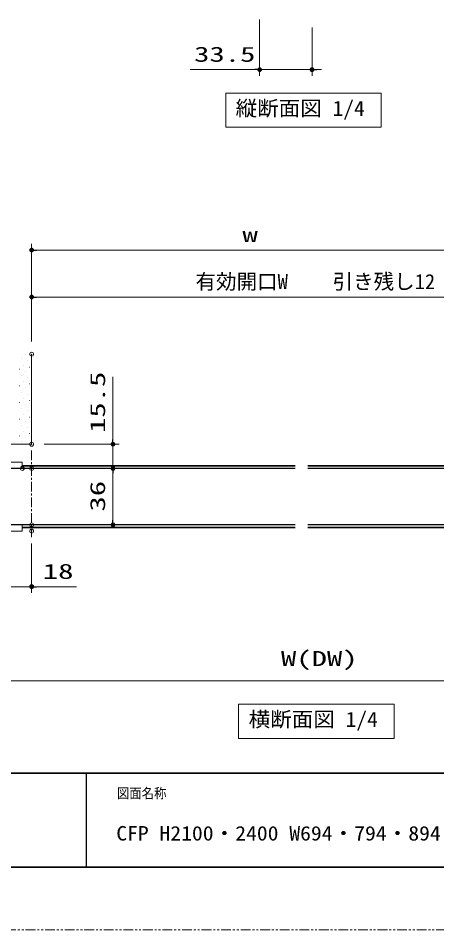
# Model space of a CAD drawing. Units: millimetres, scale not verified. Extents: x -1306 to 1306, y -607 to 607.
# Drawn here: x -936 to -669, y -594 to -12 of the extents above; entities that cross this region are included whole.
import ezdxf
from ezdxf.enums import TextEntityAlignment as Align

# ---------------------------------------------------------------- set-up
doc = ezdxf.new("R2010")
doc.units = ezdxf.units.MM
doc.header["$LTSCALE"] = 5
doc.header["$PDMODE"] = 32
doc.header["$PDSIZE"] = 2.5
doc.linetypes.add('USER2', pattern=[2.5, 1.25, -0.25, 0.25, -0.25, 0.25, -0.25])
doc.linetypes.add('USER3', pattern=[2, 1.25, -0.25, 0.25, -0.25])
for name, color, linetype, lineweight in [('0-1_線(黄)', 2, 'Continuous', 15), ('0-3_ハッチング', 6, 'Continuous', 9), ('0-4_線(白)', 7, 'Continuous', 30), ('0-5_線(水)', 4, 'Continuous', 9), ('0-6_寸法線', 3, 'Continuous', 13), ('0-7_0', 3, 'Continuous', 25), ('0-8_DEFPOINTS', 7, 'Continuous', 5), ('0-9_陰線', 1, 'USER2', 9), ('0-A_中心線', 3, 'USER3', 9), ('0-E_図面枠', 7, 'Continuous', 35)]:
    doc.layers.add(name, color=color, linetype=linetype, lineweight=lineweight)
doc.styles.add('ＭＳ ゴシック', font='')
doc.styles.get('ＭＳ ゴシック').set_extended_font_data('MS Gothic')

# ---------------------------------------------------------------- blocks, each defined once
blk = doc.blocks.new('_DOT')
at = {"layer": '0-7_0'}
blk.add_line((-2.5, 0), (-5, 0), dxfattribs=at)
for points in [[(0, 0), (-2.5, 0), (-2.48, 0.313)], [(0, 0), (-2.48, -0.313), (-2.5, 0)], [(0, 0), (-2.48, 0.313), (-2.421, 0.622)], [(0, 0), (-2.421, -0.622), (-2.48, -0.313)], [(0, 0), (-2.421, 0.622), (-2.324, 0.92)], [(0, 0), (-2.324, -0.92), (-2.421, -0.622)], [(0, 0), (-2.324, 0.92), (-2.191, 1.204)], [(0, 0), (-2.191, -1.204), (-2.324, -0.92)], [(0, 0), (-2.191, 1.204), (-2.023, 1.469)], [(0, 0), (-2.023, -1.469), (-2.191, -1.204)], [(0, 0), (-2.023, 1.469), (-1.822, 1.711)], [(0, 0), (-1.822, -1.711), (-2.023, -1.469)], [(0, 0), (-1.822, 1.711), (-1.594, 1.926)], [(0, 0), (-1.594, -1.926), (-1.822, -1.711)], [(0, 0), (-1.594, 1.926), (-1.34, 2.111)], [(0, 0), (-1.34, -2.111), (-1.594, -1.926)], [(0, 0), (-1.34, 2.111), (-1.064, 2.262)], [(0, 0), (-1.064, -2.262), (-1.34, -2.111)], [(0, 0), (-1.064, 2.262), (-0.773, 2.378)], [(0, 0), (-0.773, -2.378), (-1.064, -2.262)], [(0, 0), (-0.773, 2.378), (-0.468, 2.456)], [(0, 0), (-0.468, -2.456), (-0.773, -2.378)], [(0, 0), (-0.468, 2.456), (-0.157, 2.495)], [(0, 0), (-0.157, -2.495), (-0.468, -2.456)], [(0, 0), (-0.157, 2.495), (0.157, 2.495)], [(0, 0), (0.157, -2.495), (-0.157, -2.495)], [(0, 0), (0.157, 2.495), (0.468, 2.456)], [(0, 0), (0.468, 2.456), (0.773, 2.378)], [(0, 0), (0.773, 2.378), (1.064, 2.262)], [(0, 0), (1.064, 2.262), (1.34, 2.111)], [(0, 0), (1.34, 2.111), (1.594, 1.926)], [(0, 0), (1.594, 1.926), (1.822, 1.711)], [(0, 0), (1.822, 1.711), (2.023, 1.469)], [(0, 0), (2.023, 1.469), (2.191, 1.204)], [(0, 0), (2.191, 1.204), (2.324, 0.92)], [(0, 0), (2.324, 0.92), (2.421, 0.622)], [(0, 0), (2.421, 0.622), (2.48, 0.313)], [(0, 0), (2.48, 0.313), (2.5, 0)], [(0, 0), (0.468, -2.456), (0.157, -2.495)], [(0, 0), (0.773, -2.378), (0.468, -2.456)], [(0, 0), (1.064, -2.262), (0.773, -2.378)], [(0, 0), (1.34, -2.111), (1.064, -2.262)], [(0, 0), (1.594, -1.926), (1.34, -2.111)], [(0, 0), (1.822, -1.711), (1.594, -1.926)], [(0, 0), (2.023, -1.469), (1.822, -1.711)], [(0, 0), (2.191, -1.204), (2.023, -1.469)], [(0, 0), (2.324, -0.92), (2.191, -1.204)], [(0, 0), (2.421, -0.622), (2.324, -0.92)], [(0, 0), (2.48, -0.313), (2.421, -0.622)], [(0, 0), (2.5, 0), (2.48, -0.313)]]:
    blk.add_solid(points, dxfattribs=at)

msp = doc.modelspace()

# ---------------------------------------------------------------- linework, layer by layer
at = {"layer": '0-1_線(黄)'}
for q in [(-927.867, -226.388), (-1024.205, -283.888)]:
    msp.add_line((-927.867, -283.888), q, dxfattribs=at)
for points in [[(-803.728, -59.684), (-704.393, -59.684), (-704.393, -81.518), (-803.728, -81.518)], [(-795.718, -449.91), (-696.012, -449.91), (-696.012, -471.745), (-795.718, -471.745)]]:
    msp.add_lwpolyline(points, close=True, dxfattribs=at)
at = {"layer": '0-3_ハッチング'}
for p, q in [((-931.812, -226.753), (-931.762, -226.753)), ((-934.464, -229.405), (-934.414, -229.405)), ((-930.486, -230.73), (-930.436, -230.73)), ((-935.79, -236.034), (-935.74, -236.034)), ((-933.138, -233.382), (-933.088, -233.382)), ((-931.812, -237.36), (-931.762, -237.36)), ((-929.161, -234.708), (-929.111, -234.708)), ((-934.464, -240.011), (-934.414, -240.011)), ((-933.138, -243.989), (-933.088, -243.989)), ((-930.486, -241.337), (-930.436, -241.337)), ((-935.79, -246.64), (-935.74, -246.64)), ((-931.812, -247.966), (-931.762, -247.966)), ((-929.161, -245.314), (-929.111, -245.314)), ((-934.464, -250.618), (-934.414, -250.618)), ((-933.138, -254.595), (-933.088, -254.595)), ((-930.486, -251.944), (-930.436, -251.944)), ((-929.161, -255.921), (-929.111, -255.921)), ((-935.79, -257.247), (-935.74, -257.247)), ((-934.464, -261.224), (-934.414, -261.224)), ((-931.812, -258.573), (-931.762, -258.573)), ((-933.138, -265.202), (-933.088, -265.202)), ((-930.486, -262.55), (-930.436, -262.55)), ((-929.161, -266.528), (-929.111, -266.528)), ((-935.79, -267.853), (-935.74, -267.853)), ((-934.464, -271.831), (-934.414, -271.831)), ((-931.812, -269.179), (-931.762, -269.179)), ((-930.486, -273.157), (-930.436, -273.157)), ((-935.79, -278.46), (-935.74, -278.46)), ((-933.138, -275.808), (-933.088, -275.808)), ((-929.161, -277.134), (-929.111, -277.134)), ((-934.464, -282.438), (-934.414, -282.438)), ((-931.812, -279.786), (-931.762, -279.786)), ((-930.486, -283.763), (-930.436, -283.763))]:
    msp.add_line(p, q, dxfattribs=at)
at = {"layer": '0-4_線(白)'}
for p, q in [((-759.365, -299.388), (-945.867, -299.388)), ((-545.863, -299.388), (-751.365, -299.388)), ((-759.365, -335.388), (-945.867, -335.388)), ((-545.863, -335.388), (-751.365, -335.388))]:
    msp.add_line(p, q, dxfattribs=at)
at = {"layer": '0-5_線(水)'}
for p, q in [((-973.367, -295.388), (-933.867, -295.388)), ((-933.867, -295.388), (-933.867, -299.388)), ((-759.365, -297.388), (-933.867, -297.388)), ((-933.867, -297.888), (-759.365, -297.888)), ((-614.827, -297.388), (-751.365, -297.388)), ((-439.868, -297.888), (-751.365, -297.888)), ((-933.867, -339.388), (-933.867, -335.388)), ((-933.867, -336.888), (-759.365, -336.888)), ((-759.365, -337.388), (-933.867, -337.388)), ((-439.868, -336.888), (-751.365, -336.888)), ((-439.868, -337.388), (-751.365, -337.388)), ((-973.367, -339.388), (-933.867, -339.388)), ((-933.867, -339.388), (-935.867, -339.388))]:
    msp.add_line(p, q, dxfattribs=at)
at = {"layer": '0-6_寸法線'}
for p, q in [((-782.104, -12.684), (-782.104, -48.684)), ((-748.604, -17.745), (-748.604, -48.684)), ((-785.104, -44.684), (-826.58, -44.684)), ((-748.604, -44.684), (-782.104, -44.684)), ((-745.604, -44.684), (-742.604, -44.684)), ((-927.867, -218.388), (-927.867, -155.888)), ((-924.867, -159.888), (-650.867, -159.888)), ((-927.867, -218.388), (-927.867, -185.888)), ((-924.867, -189.888), (-662.867, -189.888)), ((-662.867, -189.888), (-739.486, -189.888)), ((-875.867, -280.888), (-875.867, -240.84)), ((-919.867, -283.888), (-871.867, -283.888)), ((-875.867, -299.388), (-875.867, -283.888)), ((-925.867, -299.388), (-871.867, -299.388)), ((-919.867, -299.388), (-871.867, -299.388)), ((-875.867, -302.388), (-875.867, -332.388)), ((-875.867, -302.388), (-875.867, -305.388)), ((-919.867, -335.388), (-871.867, -335.388)), ((-927.867, -347.388), (-927.867, -378.91)), ((-945.867, -374.91), (-927.867, -374.91)), ((-924.867, -374.91), (-899.105, -374.91)), ((-942.867, -434.91), (-548.863, -434.91))]:
    msp.add_line(p, q, dxfattribs=at)
at = {"layer": '0-7_0', "color": 7}
msp.add_line((-892.964, -494), (-892.964, -554), dxfattribs=at)
msp.add_line((-892.964, -494), (-892.964, -554), dxfattribs=at)
at = {"layer": '0-8_DEFPOINTS'}
for p in [(-748.604, -44.684), (-927.867, -226.388), (-927.867, -283.888), (-933.867, -299.388), (-927.867, -299.388), (-875.867, -299.388), (-927.867, -335.388), (-875.867, -335.388), (-927.867, -339.388), (-927.867, -374.91)]:
    msp.add_point(p, dxfattribs=at)
at = {"layer": '0-9_陰線', "color": 4}
msp.add_line((387.036, -594), (-1292.964, -594), dxfattribs=at)
at = {"layer": '0-A_中心線'}
msp.add_line((-927.867, -287.888), (-927.867, -343.347), dxfattribs=at)
at = {"layer": '0-E_図面枠'}
msp.add_line((-1252.964, -494), (347.036, -494), dxfattribs=at)
msp.add_lwpolyline([(-1252.964, -554), (347.036, -554), (347.036, 554), (-1252.964, 554)], close=True, dxfattribs=at)

# ---------------------------------------------------------------- block references
at = {"layer": '0-6_寸法線', "xscale": 0.6, "yscale": 0.6}
msp.add_blockref('_DOT', (-782.104, -44.684), dxfattribs=at)
for p, rotation in [((-748.604, -44.684), 180), ((-927.867, -159.888), 180), ((-927.867, -189.888), 180), ((-875.867, -283.888), 270), ((-875.867, -299.388), 90), ((-875.867, -299.388), 90), ((-875.867, -335.388), 270), ((-927.867, -374.91), 180)]:
    msp.add_blockref('_DOT', p, dxfattribs=dict(at, rotation=rotation))

# ---------------------------------------------------------------- texts
at = {"layer": '0-1_線(黄)', "style": 'ＭＳ ゴシック', "width": 1.05}
for s, p in [('縦断面図 1/4', (-797.51, -77.062)), ('横断面図 1/4', (-789.142, -467.288))]:
    msp.add_text(s, height=9.621, dxfattribs=at).set_placement(p, align=Align.BOTTOM_LEFT)
at = {"layer": '0-6_寸法線', "style": 'ＭＳ ゴシック', "width": 1.5}
for s, p in [('33.5', (-824.009, -42.534)), ('w', (-793.105, -157.738)), ('18', (-920.724, -372.76)), ('W(DW)', (-768.484, -428.474))]:
    msp.add_text(s, height=9.604, dxfattribs=at).set_placement(p, align=Align.BOTTOM_LEFT)
at = {"layer": '0-6_寸法線', "style": 'ＭＳ ゴシック'}
for s, p in [('有効開口W', (-823.105, -187.738)), ('引き残し12', (-735.486, -187.738))]:
    msp.add_text(s, height=9.621, dxfattribs=at).set_placement(p, align=Align.BOTTOM_LEFT)
at = {"layer": '0-6_寸法線', "style": 'ＭＳ ゴシック', "width": 1.5}
for s, p in [('15.5', (-878.017, -276.745)), ('36', (-878.017, -326.912))]:
    msp.add_text(s, height=9.604, rotation=90, dxfattribs=at).set_placement(p, align=Align.BOTTOM_LEFT)
at = {"layer": '0-E_図面枠', "style": 'ＭＳ ゴシック'}
for s, height, width, p in [('図面名称', 6.452, 0.9, (-873.367, -511.963)), ('CFP H2100・2400 W694・794・894 アウトセット引き戸 フラット 枠なし 面付レール', 9.236, 1.1, (-873.76, -539.776))]:
    msp.add_text(s, height=height, dxfattribs=dict(at, width=width)).set_placement(p, align=Align.BOTTOM_LEFT)

doc.saveas('drawing.dxf')
